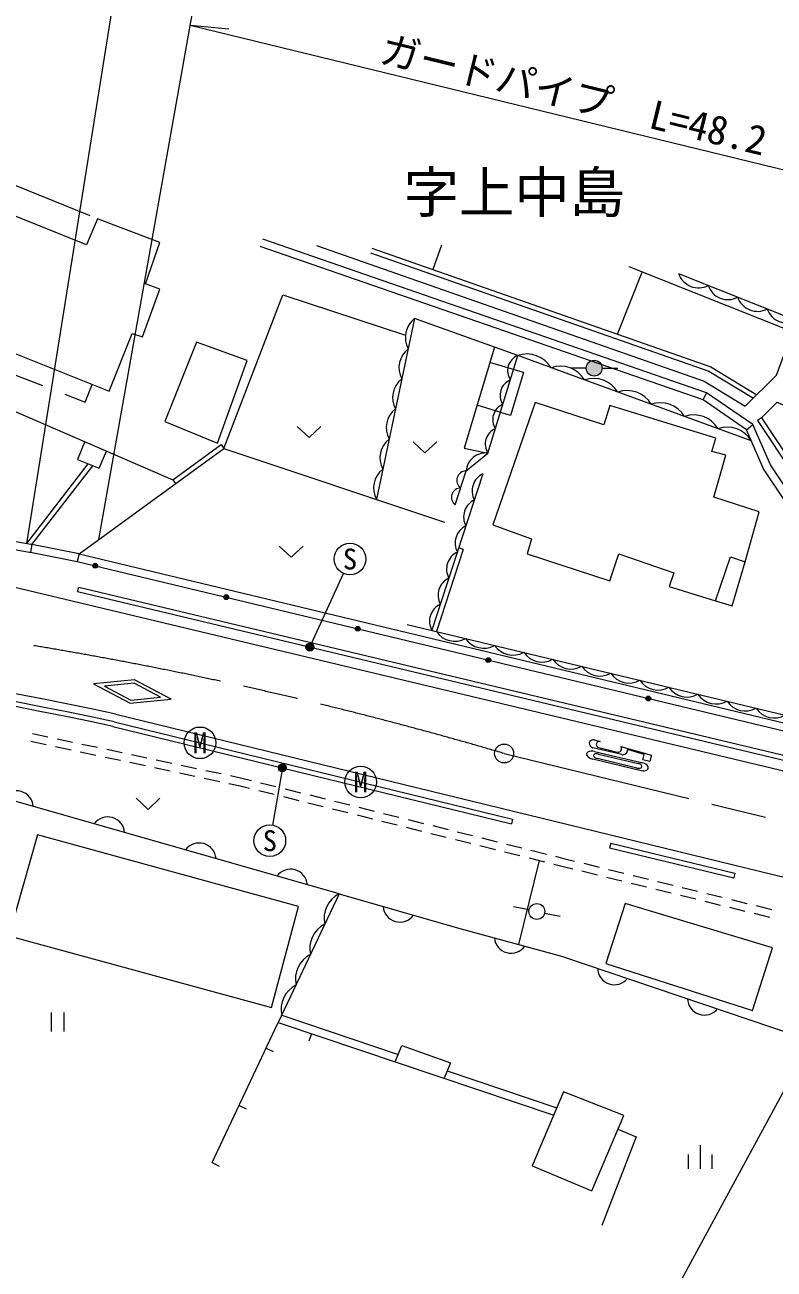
# Model space of a CAD drawing. Units: millimetres, scale not verified. Extents: x 40000 to 680000, y 20000 to 380000.
# Drawn here: x 240230 to 287550, y 262076 to 340678 of the extents above; entities that cross this region are included whole.
import ezdxf
from ezdxf.enums import TextEntityAlignment as Align

# ---------------------------------------------------------------- set-up
doc = ezdxf.new("R2010")
doc.units = ezdxf.units.MM
doc.header["$LTSCALE"] = 1000
doc.linetypes.add('CHAIN', pattern=[18.5, 12, -1.5, 3.5, -1.5])
doc.linetypes.add('DASHED', pattern=[7.5, 6, -1.5])
for name, color, linetype, lineweight in [('M-BGD', 7, 'Continuous', 13), ('M-BGD-EXST', 7, 'Continuous', 13), ('M-BMK', 2, 'CHAIN', 13), ('M-BMK-SRVR', 3, 'Continuous', 13), ('M-STR-HTXT', 7, 'Continuous', 13), ('M-STR-STRC', 7, 'Continuous', 13)]:
    doc.layers.add(name, color=color, linetype=linetype, lineweight=lineweight)
doc.layers.add('M-BMK-HTXT', color=7, linetype='Continuous')
doc.styles.add('ＭＳ ゴシック', font='')
doc.styles.get('ＭＳ ゴシック').set_extended_font_data('MS Gothic')

msp = doc.modelspace()

# ---------------------------------------------------------------- hatches: boundary and pattern name
at = {"layer": 'M-BGD'}
for points in [[(275682, 318994, -0.41421), (276182, 319494, -0.41421), (276682, 318994, -1)], [(244523, 306510, -0.41421), (244673, 306660, -0.41421), (244823, 306510, -1)], [(252794, 304524, -0.41421), (252944, 304674, -0.41421), (253094, 304524, -1)], [(261106, 302528, -0.41421), (261256, 302678, -0.41421), (261406, 302528, -1)], [(269350, 300549, -0.41421), (269500, 300699, -0.41421), (269650, 300549, -1)], [(279455, 298123, -0.41421), (279605, 298273, -0.41421), (279755, 298123, -1)]]:
    msp.add_hatch(color=256, dxfattribs=at).paths.add_polyline_path(points)
at = {"layer": 'M-STR-HTXT'}
for points in [[(258464, 301457, -1), (257994, 301286, -0.41421), (258144, 301606, -0.41421)], [(256286, 293602, -1), (256697, 293887, -0.41421), (256634, 293539, -0.41421)]]:
    msp.add_hatch(color=256, dxfattribs=at).paths.add_polyline_path(points)

# ---------------------------------------------------------------- linework, layer by layer
at = {"layer": 'M-BGD'}
for p, q in [((283288, 317441), (255260, 327148)), ((283059, 316991), (255096, 326676)), ((266539, 326766), (265998, 325222)), ((277650, 321143), (279211, 325066)), ((232383, 319385), (249571, 311941)), ((271713, 318712), (269594, 319345)), ((271713, 318712), (270906, 316011)), ((275682, 318994), (274682, 318994)), ((276682, 318994), (277682, 318994)), ((283059, 316991), (283288, 317441)), ((270906, 316011), (268787, 316644)), ((285800, 315096), (286201, 315427)), ((286761, 315846), (286511, 315680)), ((243658, 307268), (252802, 313920)), ((249571, 311941), (252625, 314162)), ((252625, 314162), (252802, 313920)), ((252802, 313920), (266737, 309269)), ((240345, 307911), (244234, 312945)), ((240677, 307850), (244524, 312830)), ((269162, 312316), (265937, 302433)), ((249571, 311941), (249748, 311698)), ((240677, 307850), (240583, 307359)), ((267919, 307541), (266229, 302363)), ((267919, 307541), (267634, 307634)), ((243658, 307268), (243542, 306782)), ((243542, 306782), (290267, 295563)), ((243658, 307268), (290384, 296049)), ((264374, 302808), (290080, 296636)), ((260077, 285782), (213756, 299021)), ((240702, 295915), (241680, 295706)), ((242267, 295582), (243245, 295373)), ((240601, 295425), (241579, 295217)), ((242165, 295092), (243144, 294884)), ((243730, 294759), (244709, 294551)), ((243832, 295249), (244810, 295040)), ((245397, 294915), (246375, 294707)), ((245295, 294426), (246273, 294218)), ((246860, 294093), (247838, 293885)), ((246962, 294582), (247940, 294374)), ((248526, 294249), (249505, 294041)), ((248425, 293760), (249403, 293552)), ((249990, 293427), (250968, 293219)), ((250091, 293916), (251070, 293708)), ((251656, 293583), (252634, 293375)), ((253221, 293250), (253942, 293097)), ((251555, 293094), (252533, 292886)), ((253120, 292761), (253829, 292610)), ((253829, 292610), (254420, 292462)), ((253942, 293097), (254536, 292949)), ((255118, 292803), (256089, 292561)), ((256671, 292416), (257641, 292174)), ((255002, 292317), (255972, 292075)), ((256554, 291930), (257525, 291687)), ((258223, 292028), (259193, 291786)), ((259775, 291641), (260746, 291399)), ((258107, 291542), (259077, 291300)), ((259659, 291155), (260629, 290913)), ((261328, 291253), (262298, 291011)), ((262880, 290866), (263850, 290624)), ((261211, 290767), (262182, 290525)), ((262764, 290380), (263734, 290138)), ((264433, 290479), (265403, 290236)), ((265985, 290091), (266955, 289849)), ((264316, 289992), (265286, 289750)), ((265869, 289605), (266839, 289363)), ((267537, 289704), (268508, 289461)), ((269090, 289316), (270060, 289074)), ((267421, 289217), (268391, 288975)), ((268973, 288830), (269943, 288588)), ((270642, 288929), (271612, 288686)), ((272194, 288541), (273165, 288299)), ((270526, 288442), (271496, 288200)), ((271418, 282589), (272741, 287889)), ((272078, 288055), (273048, 287813)), ((273747, 288154), (274341, 288005)), ((274341, 288005), (274949, 287856)), ((275531, 287713), (276502, 287474)), ((273630, 287667), (274221, 287520)), ((274221, 287520), (274831, 287370)), ((275414, 287227), (276385, 286988)), ((277085, 287331), (278056, 287092)), ((278639, 286949), (279610, 286710)), ((276967, 286845), (277938, 286606)), ((278521, 286463), (279492, 286224)), ((280193, 286567), (281164, 286328)), ((281746, 286185), (282717, 285946)), ((260077, 285782), (256235, 277658)), ((280075, 286081), (281046, 285842)), ((281629, 285699), (282600, 285460)), ((283300, 285803), (284271, 285564)), ((284854, 285421), (285825, 285183)), ((272077, 284768), (271097, 284968)), ((273057, 284568), (274036, 284367)), ((283182, 285317), (284153, 285078)), ((284736, 284935), (285707, 284697)), ((286290, 284553), (287261, 284315)), ((286408, 285039), (287379, 284801)), ((241890, 278296), (241890, 277096)), ((242690, 278296), (242690, 277096)), ((256450, 278113), (263813, 275635)), ((258325, 276955), (258165, 276481)), ((258919, 276755), (273629, 271804)), ((255468, 276035), (255920, 275822)), ((266896, 274598), (273824, 272266)), ((253758, 272419), (254210, 272206)), ((282897, 268408), (282897, 269908)), ((282147, 268408), (282147, 269308)), ((283647, 268408), (283647, 269308)), ((252048, 268803), (252500, 268589))]:
    msp.add_line(p, q, dxfattribs=at)
at = {"layer": 'M-BGD', "linetype": 'DASHED'}
for p, q in [((285800, 315096), (283059, 316991)), ((286201, 315427), (283288, 317441)), ((240583, 307359), (243542, 306782)), ((243658, 307268), (240677, 307850))]:
    msp.add_line(p, q, dxfattribs=at)
for points in [[(238135, 329189), (238767, 330883), (244824, 328429)], [(236215, 321274), (235759, 320060), (244033, 316844), (244483, 317969)], [(283857, 304297), (284892, 303977), (285721, 306750)], [(277687, 270924), (278834, 270433), (276298, 263889)]]:
    msp.add_lwpolyline(points, dxfattribs=at)
at = {"layer": 'M-BGD'}
for points in [[(238135, 329189), (235315, 321633), (245552, 317542), (246996, 321176), (247657, 320974), (248757, 323985), (247847, 324317), (248751, 326936), (244824, 328429), (244128, 326782)], [(254276, 319468), (251059, 320629), (249063, 315623), (252393, 314252)], [(272465, 316824), (269777, 309092), (272228, 308210), (271962, 307252), (277176, 305550), (277735, 307262), (281222, 306066), (280926, 305201), (283857, 304297), (284792, 307064), (285721, 306750), (286598, 309923), (283753, 310832), (284503, 313488), (283626, 313735), (283859, 314562), (277171, 316632), (276794, 315415)], [(241028, 289506), (239206, 283136), (255813, 278596), (257514, 284984)], [(278133, 285177), (276920, 281383), (286182, 278423), (287445, 282373)], [(274255, 273284), (272275, 268602), (276033, 267013), (278053, 271790)]]:
    msp.add_lwpolyline(points, close=True, dxfattribs=at)
for points in [[(258640, 326740), (283127, 318165), (285727, 316593), (287711, 318545), (288718, 321283), (278388, 325393)], [(262050, 326287), (283427, 318802), (286242, 317100)], [(262149, 326570), (283556, 319075), (286462, 317317)], [(288718, 321283), (288977, 321988), (281525, 324952)], [(252802, 313920), (256520, 323633), (264265, 321081)], [(286108, 314400), (271362, 319790), (264837, 322119), (262429, 310707)], [(269884, 320317), (267980, 313942), (269478, 313628)], [(267415, 310357), (268093, 312502), (269478, 313628), (271362, 319790)], [(286761, 315846), (287750, 316851), (298590, 311980)], [(257427, 315316), (258177, 314616), (258927, 315316)], [(297249, 298870), (295720, 300327), (287326, 312881), (286201, 315427)], [(286511, 315680), (297771, 298742), (303341, 293454), (305168, 292782)], [(286761, 315846), (298002, 298936), (303502, 293715), (305338, 293039)], [(296904, 298508), (295335, 300003), (286887, 312639), (285800, 315096)], [(244007, 314351), (243554, 313218), (244915, 312673), (245383, 313755)], [(264745, 314334), (265495, 313634), (266245, 314334)], [(223570, 309811), (235450, 308288), (240507, 307373), (240583, 307359)], [(223689, 310300), (235527, 308783), (240598, 307865), (240677, 307850)], [(256298, 307747), (257048, 307047), (257798, 307747)], [(247263, 291819), (248013, 291119), (248763, 291819)], [(260077, 285782), (267562, 283643), (274130, 281848), (291931, 275829)], [(252048, 268803), (256235, 277658), (258919, 276755)], [(263626, 275171), (264043, 276209), (267102, 275111), (266709, 274133)]]:
    msp.add_lwpolyline(points, dxfattribs=at)
for centre, radius in [((276182, 318994), 500), ((244673, 306510), 150), ((252944, 304524), 150), ((261256, 302528), 150), ((269500, 300549), 150), ((279605, 298123), 150), ((272567, 284668), 500)]:
    msp.add_circle(centre, radius, dxfattribs=at)
for centre, radius, start, end in [((282779, 325391), 1328, 199.2757, 297.33249), ((284642, 324650), 1328, 199.2757, 297.33249), ((286505, 323908), 1328, 199.2757, 297.33249), ((288368, 323167), 1328, 199.2757, 297.33249), ((265771, 320929), 1513, 128.11844, 208.04938), ((265370, 319027), 1513, 128.11844, 208.04938), ((271759, 318826), 1042, 112.40244, 213.59916), ((271942, 318111), 1776, 30.7708, 109.07496), ((274049, 317341), 1776, 30.7708, 109.07496), ((276156, 316571), 1776, 30.7708, 109.07496), ((264968, 317125), 1513, 128.11844, 208.04938), ((271288, 317286), 1042, 112.40244, 213.59916), ((278262, 315801), 1776, 30.7708, 109.07496), ((280369, 315031), 1776, 30.7708, 109.07496), ((264567, 315223), 1513, 128.11844, 208.04938), ((270817, 315745), 1042, 112.40244, 213.59916), ((282475, 314261), 1776, 30.7708, 109.07496), ((284582, 313491), 1776, 30.7708, 109.07496), ((264165, 313321), 1513, 128.11844, 208.04938), ((270346, 314205), 1042, 112.40244, 213.59916), ((269342, 312381), 1254, 83.74524, 174.50096), ((263764, 311419), 1513, 128.11844, 208.04938), ((268107, 311908), 594, 91.26127, 233.60303), ((269659, 311243), 1183, 114.85107, 209.00003), ((267767, 310836), 594, 91.26127, 233.60303), ((269122, 309596), 1183, 114.85107, 209.00003), ((268584, 307948), 1183, 114.85107, 209.00003), ((268046, 306301), 1183, 114.85107, 209.00003), ((267509, 304654), 1183, 114.85107, 209.00003), ((266971, 303007), 1183, 114.85107, 209.00003), ((267379, 303113), 1373, 213.10524, 299.89305), ((269214, 302672), 1373, 213.10524, 299.89305), ((271049, 302232), 1373, 213.10524, 299.89305), ((272884, 301791), 1373, 213.10524, 299.89305), ((274718, 301351), 1373, 213.10524, 299.89305), ((276553, 300910), 1373, 213.10524, 299.89305), ((278388, 300470), 1373, 213.10524, 299.89305), ((280222, 300029), 1373, 213.10524, 299.89305), ((282057, 299589), 1373, 213.10524, 299.89305), ((283892, 299148), 1373, 213.10524, 299.89305), ((285726, 298708), 1373, 213.10524, 299.89305), ((287561, 298267), 1373, 213.10524, 299.89305), ((239701, 291227), 1064, 4.06559, 144.03368), ((245470, 289578), 1064, 4.06559, 144.03368), ((251239, 287930), 1064, 4.06559, 144.03368), ((257008, 286281), 1064, 4.06559, 144.03368), ((260870, 284234), 1740, 117.13044, 192.25499), ((263919, 285063), 1064, 184.06559, 324.03368), ((259963, 282317), 1740, 117.13044, 192.25499), ((270942, 283097), 1064, 184.73133, 324.69941), ((259057, 280400), 1740, 117.13044, 192.25499), ((277463, 281106), 1064, 181.33272, 321.3008), ((258150, 278482), 1740, 117.13044, 192.25499), ((283147, 279184), 1064, 181.33272, 321.3008)]:
    msp.add_arc(centre, radius, start, end, dxfattribs=at)
at = {"layer": 'M-BGD-EXST'}
for centre in [(251287, 295323), (261437, 292846)]:
    msp.add_circle(centre, 1000, dxfattribs=at)
at = {"layer": 'M-BMK'}
msp.add_line((270500, 294649), (339956, 277701), dxfattribs=at)
msp.add_arc((199874, 54833), 250000, 73.59036, 96.49769, dxfattribs=at)
at = {"layer": 'M-BMK-SRVR'}
msp.add_circle((270500, 294649), 600, dxfattribs=at)
at = {"layer": 'M-STR-HTXT'}
for p, q in [((240345, 307911), (245825, 342182)), ((244891, 308164), (250787, 341344)), ((250666, 340663), (298426, 329009)), ((250666, 340663), (253109, 340418)), ((258229, 301372), (260349, 306025)), ((256491, 293744), (255870, 290126))]:
    msp.add_line(p, q, dxfattribs=at)
msp.add_lwpolyline([(293560, 283287), (269468, 238868), (290626, 238868)], dxfattribs=at)
for centre in [(258229, 301372), (256491, 293744)]:
    msp.add_circle(centre, 250, dxfattribs=at)
at = {"layer": 'M-STR-STRC'}
for p, q in [((238515, 305409), (340762, 281004)), ((243559, 304873), (243629, 305165)), ((243629, 305165), (291777, 293673)), ((243559, 304873), (291707, 293381)), ((245973, 297134), (316086, 280026)), ((245789, 296356), (270964, 290213)), ((245861, 296647), (271035, 290504)), ((277924, 294576), (276103, 295010)), ((276175, 295507), (276564, 295414)), ((276207, 294780), (279261, 294051)), ((276471, 295025), (277664, 294740)), ((279145, 293564), (276091, 294293)), ((278886, 293729), (276396, 294323)), ((276466, 294615), (278956, 294021)), ((271035, 290504), (270964, 290213)), ((277234, 288992), (277163, 288700)), ((277163, 288700), (285000, 286788)), ((277234, 288992), (285071, 287079)), ((285071, 287079), (285000, 286788))]:
    msp.add_line(p, q, dxfattribs=at)
for points in [[(246873, 297824), (249470, 298076), (247163, 299296), (244565, 299044)], [(246911, 298020), (248788, 298211), (247124, 299100), (245248, 298910)]]:
    msp.add_lwpolyline(points, close=True, dxfattribs=at)
msp.add_lwpolyline([(277877, 295101), (279799, 294539), (279706, 294150), (279269, 294255), (279349, 294590), (278292, 294899)], dxfattribs=at)
for centre in [(260763, 306935), (255700, 289140)]:
    msp.add_circle(centre, 1000, dxfattribs=at)
for centre, radius, start, end in [((195969, 67489), 235026, 77.71583, 90.10425), ((195969, 67489), 234526, 77.71736, 90.02448), ((195969, 67489), 234226, 77.71736, 90.02448), ((276173, 295302), 300, 176.1697, 256.57563), ((276117, 295264), 250, 76.57563, 166.57563), ((276517, 295220), 200, 76.57563, 256.57563), ((277710, 294935), 200, 256.57563, 346.57563), ((277613, 294958), 300, 346.57563, 28.38595), ((277993, 294867), 300, 256.57563, 6.04685)]:
    msp.add_arc(centre, radius, start, end, dxfattribs=at)
for centre, major_axis, ratio in [((276149, 294537), (-438, 104), 0.555556), ((276431, 294469), (-282, 67), 0.517241), ((278921, 293875), (282, -67), 0.517241), ((279203, 293808), (399, -95), 0.609756)]:
    msp.add_ellipse(centre, major_axis=major_axis, ratio=ratio, start_param=4.712389, end_param=7.853982, dxfattribs=at)

# ---------------------------------------------------------------- texts
at = {"layer": 'M-BGD-EXST', "style": 'ＭＳ ゴシック'}
for p in [(251287, 295323), (261437, 292846)]:
    msp.add_text('M', height=1320, dxfattribs=at).set_placement(p, align=Align.MIDDLE_CENTER)
at = {"layer": 'M-BMK-HTXT', "style": 'ＭＳ ゴシック'}
msp.add_text('字上中島', height=2566, dxfattribs=at).set_placement((271144, 330102), align=Align.MIDDLE_CENTER)
at = {"layer": 'M-STR-HTXT', "style": 'ＭＳ ゴシック'}
msp.add_text('ガードパイプ\u3000L=48.2', height=1833, rotation=346.287, dxfattribs=at).set_placement((274546, 334836), align=Align.BOTTOM_CENTER)
at = {"layer": 'M-STR-STRC', "style": 'ＭＳ ゴシック'}
for p in [(260763, 306935), (255700, 289140)]:
    msp.add_text('S', height=1320, dxfattribs=at).set_placement(p, align=Align.MIDDLE_CENTER)

doc.saveas('drawing.dxf')
